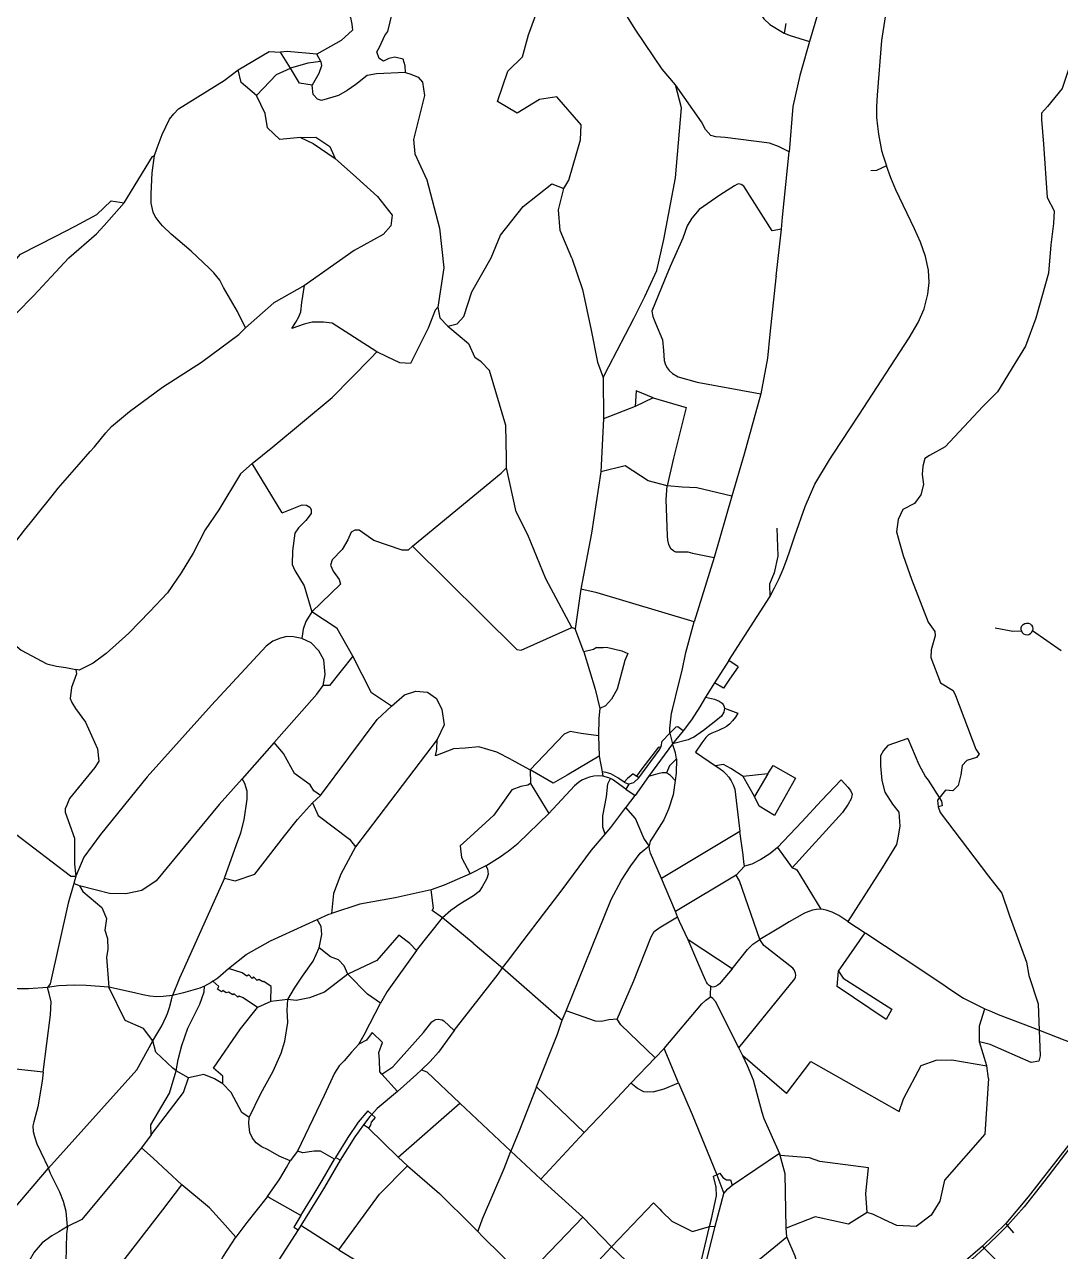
# Model space of a CAD drawing. Header units: inches. Extents: x 2740922 to 2751091, y 1249500 to 1259683.
# Drawn here: x 2746687 to 2747978, y 1255798 to 1257327 of the extents above; entities that cross this region are included whole.
import ezdxf

# ---------------------------------------------------------------- set-up
doc = ezdxf.new("R2010")
doc.units = ezdxf.units.IN
doc.header["$MEASUREMENT"] = 0

msp = doc.modelspace()

# ---------------------------------------------------------------- linework, layer by layer
for points in [[(2747903.7, 1257608.7), (2747902.9, 1257600.3), (2747898.8, 1257586.4), (2747890.8, 1257570.4), (2747871.2, 1257540.7), (2747833.2, 1257480.8), (2747826.2, 1257470.2), (2747801.3, 1257430.8), (2747787.7, 1257408.9), (2747779.5, 1257393.4), (2747773, 1257378.7), (2747766.9, 1257362.3), (2747760.1, 1257336.3), (2747755.2, 1257306.6), (2747749.8, 1257238.6), (2747749.1, 1257224.7), (2747749.3, 1257211)], [(2747162, 1257266.9), (2747161.7, 1257275.3), (2747158.9, 1257283.6), (2747148.5, 1257285.9), (2747141.4, 1257284.5), (2747134.4, 1257281.1), (2747129.1, 1257284.2), (2747126.4, 1257292.5), (2747129.4, 1257298.4), (2747136.2, 1257312.8), (2747140, 1257318), (2747145.8, 1257342.2), (2747143.8, 1257373), (2747138.4, 1257395.4), (2747137.1, 1257426.3), (2747139.9, 1257457.9), (2747134.3, 1257481.7), (2747116, 1257503.1), (2747067.3, 1257527.6)], [(2748066.2, 1257496.6), (2748059.1, 1257461.9), (2748054.1, 1257440.3), (2748045.6, 1257413.8), (2748030.1, 1257378.3), (2748016.5, 1257345.6), (2748012.8, 1257326.5), (2747997.3, 1257297.1), (2747980.5, 1257246.9), (2747962.1, 1257224.4), (2747954.8, 1257216.4), (2747955, 1257208.4), (2747957.5, 1257177.6)], [(2747359.5, 1257122.2), (2747365.4, 1257132.8), (2747380.3, 1257182.9), (2747381.1, 1257201.7), (2747350.5, 1257236.4), (2747329.2, 1257233.3), (2747301.1, 1257216.4), (2747276.8, 1257230.7), (2747289.5, 1257268.4), (2747307.8, 1257286.3), (2747315.5, 1257313.6), (2747345.8, 1257397), (2747342.6, 1257422.8), (2747333.7, 1257443.2), (2747334.8, 1257449.7), (2747343.3, 1257474.4), (2747354.2, 1257477.3), (2747357, 1257478.2)], [(2747498.6, 1257251.3), (2747481.9, 1257271.2), (2747449, 1257319.6), (2747422.6, 1257362.2), (2747399.2, 1257395.2), (2747376.5, 1257436.7), (2747361.4, 1257469.9), (2747357, 1257478.2)], [(2746987.9, 1257470.4), (2746997.9, 1257457.8), (2747005.5, 1257438.6), (2747016.2, 1257426.6), (2747028.6, 1257421.1), (2747054.5, 1257397.2), (2747073.9, 1257372.5), (2747093.6, 1257335.6), (2747095.1, 1257327.2), (2747095.9, 1257319.6), (2747081.8, 1257306.9), (2747051.3, 1257289.9)], [(2747713.7, 1257467), (2747704.4, 1257435.9), (2747679, 1257350.5), (2747665.8, 1257305.5)], [(2747595.5, 1257393.3), (2747594.4, 1257381.5), (2747594.4, 1257370), (2747596.2, 1257359.2), (2747598.4, 1257351.4), (2747601.5, 1257344), (2747608.6, 1257333.7), (2747616, 1257326.6), (2747634.1, 1257315.8)], [(2747636, 1257328), (2747634.1, 1257315.8)], [(2747634.1, 1257315.8), (2747641.5, 1257312.8), (2747665.8, 1257305.5)], [(2747665.8, 1257305.5), (2747655.2, 1257268.8), (2747653.5, 1257263), (2747644.9, 1257224.7), (2747640.3, 1257168.1)], [(2746953.3, 1257270.2), (2746991.9, 1257292.9), (2747006.1, 1257292)], [(2747051.3, 1257289.9), (2747014.4, 1257292.9), (2747006.1, 1257292)], [(2747018.5, 1257272.4), (2747006.1, 1257292)], [(2747056.4, 1257280.4), (2747051.3, 1257289.9)], [(2746976.2, 1257238), (2747001.1, 1257264.4), (2747018.5, 1257272.4)], [(2747056.4, 1257280.4), (2747040.1, 1257278.6), (2747018.5, 1257272.4)], [(2747045.6, 1257251.1), (2747029.9, 1257253.6), (2747018.5, 1257272.4)], [(2747056.4, 1257280.4), (2747057.3, 1257275.2), (2747053.9, 1257265.5), (2747045.6, 1257251.1)], [(2746879.1, 1257221.6), (2746936.1, 1257256.8), (2746953.3, 1257270.2)], [(2746976.2, 1257238), (2746957.3, 1257254.3), (2746953.3, 1257270.2)], [(2747162, 1257266.9), (2747125.7, 1257265.4), (2747114.1, 1257263.1), (2747100.2, 1257251.8), (2747089.3, 1257244.5), (2747078.5, 1257238.4), (2747057.3, 1257232), (2747052.3, 1257233.5), (2747046.9, 1257239.6), (2747045.6, 1257251.1)], [(2747162, 1257266.9), (2747168.7, 1257264.7), (2747177.8, 1257261), (2747183.2, 1257254.7), (2747185.5, 1257238.4), (2747171.8, 1257183.2), (2747173.8, 1257165.6), (2747188.6, 1257133.1), (2747204.5, 1257072.7), (2747209.9, 1257023.6), (2747202.1, 1256974.5)], [(2747408.3, 1256887), (2747415.6, 1256900.6), (2747446.6, 1256960.5), (2747460.3, 1256987.7), (2747475.2, 1257020.3), (2747484.2, 1257058.7), (2747498.7, 1257135.7), (2747506.2, 1257223), (2747498.6, 1257251.3)], [(2747640.3, 1257168.1), (2747626.9, 1257174.8), (2747615.6, 1257178.8), (2747560.5, 1257185.7), (2747548.9, 1257186.7), (2747542.5, 1257188.5), (2747535.9, 1257196), (2747530.9, 1257205.2), (2747498.6, 1257251.3)], [(2747030.9, 1257185.7), (2747005.2, 1257183.5), (2746989.9, 1257197.8), (2746987.2, 1257215.7), (2746976.2, 1257238)], [(2746849, 1257163.4), (2746852.4, 1257172.8), (2746858.7, 1257189.5), (2746867.8, 1257208.7), (2746873.2, 1257215.5), (2746879.1, 1257221.6)], [(2747749.3, 1257211), (2747750.3, 1257200.2), (2747751.5, 1257190), (2747755.2, 1257169.7), (2747757.4, 1257162.9), (2747761.5, 1257150.7)], [(2747030.9, 1257185.7), (2747050.2, 1257186.1), (2747067.6, 1257174.5), (2747074.3, 1257159.6)], [(2747030.9, 1257185.7), (2747046.8, 1257178.4), (2747074.3, 1257159.6)], [(2747631.8, 1257086.4), (2747640.3, 1257168.1)], [(2747957.5, 1257177.6), (2747961.7, 1257110.9), (2747970.8, 1257094.4), (2747969.6, 1257078.7), (2747966.6, 1257052.1), (2747963.5, 1257016.7), (2747947.6, 1256960.9), (2747935, 1256926), (2747921.6, 1256904.2), (2747900.1, 1256869), (2747881.8, 1256850.8), (2747834.9, 1256800.4), (2747815.2, 1256789.5), (2747809.3, 1256786), (2747806.8, 1256776.4), (2747806.1, 1256766.1), (2747807.6, 1256753.3), (2747804.5, 1256740.8), (2747796.3, 1256729.6), (2747782.1, 1256722.3), (2747776.2, 1256709.7), (2747774, 1256694.4), (2747778.2, 1256679.7), (2747782.5, 1256664.8), (2747792.7, 1256635.4), (2747813.6, 1256581.8), (2747822, 1256570.1), (2747822.2, 1256564.8), (2747817.2, 1256547.4), (2747816.9, 1256538), (2747829, 1256506.5), (2747844.8, 1256496.8), (2747847.8, 1256490.5), (2747873, 1256423.7), (2747877, 1256417.5), (2747873.9, 1256413.4), (2747861.8, 1256409.4), (2747855.9, 1256403.4), (2747854.1, 1256391.5), (2747851, 1256378.3), (2747844.2, 1256371.7), (2747835, 1256372.5), (2747825.3, 1256360.3), (2747826.2, 1256352)], [(2746811.2, 1257104.4), (2746846.6, 1257162.3), (2746849, 1257163.4)], [(2746962.7, 1256948.9), (2746952.4, 1256969), (2746935.2, 1256999.1), (2746930.4, 1257008.1), (2746923.2, 1257017.1), (2746917.3, 1257023.2), (2746894.7, 1257044.2), (2746870, 1257065.3), (2746858.9, 1257075.8), (2746855, 1257080.6), (2746849.8, 1257087.6), (2746847.3, 1257092.8), (2746845.1, 1257104), (2746845, 1257115.7), (2746846.2, 1257141.8), (2746849, 1257163.4)], [(2747074.3, 1257159.6), (2747100.9, 1257136.1), (2747126.9, 1257112.2), (2747145.5, 1257089.2), (2747143.8, 1257075.6), (2747134.2, 1257065.2), (2747098.2, 1257045.2), (2747036.1, 1257001.4)], [(2747616, 1256613.7), (2747622, 1256624.9), (2747627.6, 1256636.3), (2747632.7, 1256647.9), (2747637.5, 1256660), (2747641.7, 1256672.2), (2747645.6, 1256684.5), (2747647.5, 1256689.7), (2747660.1, 1256726), (2747672.4, 1256754), (2747690.5, 1256784.1), (2747695, 1256791.3), (2747727.3, 1256839.9), (2747789.7, 1256936.4), (2747800.9, 1256955.3), (2747808.7, 1256972.4), (2747813.2, 1256990.5), (2747814.9, 1257005.3), (2747813.8, 1257020.6), (2747810.3, 1257037.6), (2747804, 1257055.4), (2747796.5, 1257072.1), (2747773.3, 1257120.6), (2747766.8, 1257135.8), (2747761.5, 1257150.7)], [(2747761.5, 1257150.7), (2747749.2, 1257144.8), (2747742.2, 1257144.5)], [(2747214.6, 1256950.7), (2747226.6, 1256953.5), (2747234.7, 1256962.7), (2747244.7, 1256993.5), (2747268.9, 1257036), (2747280.3, 1257064.2), (2747308.8, 1257099.7), (2747344.6, 1257128.3), (2747359.5, 1257122.2)], [(2747369.2, 1257035.7), (2747354.9, 1257069.8), (2747352.9, 1257095.8), (2747359.5, 1257122.2)], [(2747630.7, 1257071.7), (2747619.2, 1257069.4), (2747583.9, 1257125.4), (2747580.6, 1257127.4), (2747577.2, 1257128), (2747574.9, 1257127.5), (2747572, 1257125.7), (2747553.8, 1257114), (2747528, 1257096.3), (2747519, 1257085.2), (2747513.3, 1257075.7), (2747507.6, 1257060.4), (2747492.1, 1257025.3), (2747485, 1257008.2), (2747468.9, 1256969.6), (2747470.2, 1256962.9), (2747473.6, 1256954.7), (2747482.5, 1256933.7), (2747483.6, 1256920.4), (2747484.4, 1256908), (2747486.1, 1256902.5), (2747488.1, 1256898.9), (2747490.8, 1256895.6), (2747494.9, 1256891.9), (2747501.8, 1256887.8), (2747525.5, 1256881), (2747605, 1256866.3)], [(2746557.3, 1256937.2), (2746573.2, 1256946.9), (2746601.4, 1256972.8), (2746624.3, 1256987.6), (2746649.1, 1257002.9), (2746682, 1257040.4), (2746725.9, 1257063), (2746750.1, 1257075.2), (2746777.3, 1257089.8), (2746795.1, 1257107), (2746811.2, 1257104.4)], [(2746582.4, 1256826.6), (2746584.9, 1256844.5), (2746587.6, 1256859.9), (2746589.9, 1256870.9), (2746593.4, 1256879.6), (2746598.5, 1256888), (2746639.1, 1256928.6), (2746676.6, 1256966.5), (2746698.7, 1256989), (2746720.2, 1257012.1), (2746742.4, 1257036), (2746776.9, 1257065.9), (2746786.5, 1257076.1), (2746811.2, 1257104.4)], [(2747630.7, 1257071.7), (2747631.8, 1257086.4)], [(2747624, 1257013.2), (2747630.7, 1257071.7)], [(2747369.2, 1257035.7), (2747382.5, 1256996.5), (2747393.5, 1256945.8), (2747401.4, 1256905.8), (2747408.3, 1256887)], [(2747624, 1257013.2), (2747623.8, 1257011), (2747616.2, 1256941), (2747613.1, 1256910.8), (2747605, 1256866.3)], [(2747036.1, 1257001.4), (2746997.9, 1256979.7), (2746962.7, 1256948.9)], [(2747126.1, 1256918.9), (2747070.5, 1256954.5), (2747059.9, 1256955.7), (2747045.8, 1256955.8), (2747035.5, 1256953.3), (2747020.3, 1256948), (2747025.3, 1256955.9), (2747029.2, 1256962.4), (2747031.4, 1256968.6), (2747032.9, 1256980.4), (2747036.1, 1257001.4)], [(2747202.1, 1256974.5), (2747198.8, 1256970.7), (2747190.4, 1256948.2), (2747168.4, 1256904.4), (2747155, 1256905.1), (2747139.2, 1256912.7), (2747126.1, 1256918.9)], [(2747202.1, 1256974.5), (2747204.8, 1256961.2), (2747214.6, 1256950.7)], [(2746795.4, 1256825.6), (2746818, 1256844.3), (2746859, 1256874.7), (2746907.6, 1256905.8), (2746954.3, 1256940.5)], [(2746954.3, 1256940.5), (2746962.7, 1256948.9)], [(2747214.6, 1256950.7), (2747240.4, 1256929), (2747248.5, 1256911.6)], [(2746970.9, 1256779.8), (2746996.4, 1256800.5), (2747070.6, 1256862), (2747118.7, 1256910.8), (2747126.1, 1256918.9)], [(2747288, 1256774.4), (2747287.9, 1256786.2), (2747287.1, 1256826.8), (2747266.5, 1256895.5), (2747256.3, 1256906.4), (2747248.5, 1256911.6)], [(2747408.3, 1256887), (2747409, 1256835.2)], [(2747470.7, 1256861.5), (2747449.4, 1256870), (2747448.3, 1256850.8)], [(2747470.7, 1256861.5), (2747448.3, 1256850.8)], [(2747470.7, 1256861.5), (2747511.7, 1256849.6)], [(2747605, 1256866.3), (2747584.2, 1256791.1)], [(2747448.3, 1256850.8), (2747409, 1256835.2)], [(2747511.7, 1256849.6), (2747496, 1256786.4), (2747488, 1256751.9)], [(2747409, 1256835.2), (2747405.4, 1256769.2)], [(2746755.3, 1256778.7), (2746768.9, 1256794.4), (2746774.4, 1256800.4), (2746788.3, 1256817.8)], [(2746788.3, 1256817.8), (2746795.4, 1256825.6)], [(2747584.2, 1256791.1), (2747568.9, 1256738.9)], [(2746701.3, 1256714.1), (2746721.4, 1256739.2), (2746729, 1256748.8), (2746755.3, 1256778.7)], [(2746970.9, 1256779.8), (2746956.4, 1256766.8), (2746929.1, 1256722.1), (2746912.2, 1256697.1), (2746897.3, 1256667.9), (2746882.2, 1256643.2), (2746865.1, 1256618.5), (2746843.2, 1256595.1), (2746817, 1256568.2), (2746789, 1256543), (2746772.6, 1256530.8), (2746755.3, 1256522), (2746751.1, 1256522.8)], [(2747008.1, 1256718.1), (2746970.9, 1256779.8)], [(2747170.9, 1256676.6), (2747281.4, 1256767.4), (2747288, 1256774.4)], [(2747371.3, 1256574.5), (2747369.2, 1256575.3), (2747337.1, 1256636), (2747314.4, 1256690.7), (2747300.1, 1256719.4), (2747288, 1256774.4)], [(2747405.4, 1256769.2), (2747393.7, 1256692.8), (2747380.6, 1256623)], [(2747488, 1256751.9), (2747464.4, 1256758.2), (2747435.9, 1256776.8), (2747405.4, 1256769.2)], [(2747486.8, 1256734.9), (2747488, 1256751.9)], [(2747568.9, 1256738.9), (2747525.2, 1256749.4), (2747506.7, 1256750.1), (2747488, 1256751.9)], [(2747568.9, 1256738.9), (2747546.9, 1256662.6)], [(2747008.1, 1256718.1), (2747033.2, 1256728.1), (2747038.4, 1256727.8), (2747042.8, 1256725.4)], [(2747042.8, 1256725.4), (2747044.5, 1256722.3), (2747044.5, 1256717.5), (2747037.8, 1256708.7), (2747028.6, 1256699.3), (2747024.2, 1256692.7), (2747021.1, 1256671), (2747020.8, 1256653.9), (2747023.9, 1256646.1), (2747035.5, 1256627)], [(2747495.9, 1256670.9), (2747493.2, 1256673), (2747491.4, 1256675.7), (2747490.3, 1256678.7), (2747489.1, 1256684), (2747488.5, 1256689.3), (2747486.8, 1256734.9)], [(2746661.5, 1256659.1), (2746667.3, 1256668.4), (2746676.2, 1256682.6), (2746687.2, 1256696.4), (2746694.6, 1256705.7), (2746701.3, 1256714.1)], [(2747170.9, 1256676.6), (2747165.2, 1256671.5), (2747157.8, 1256671.6), (2747122.7, 1256683.5), (2747104.3, 1256696.5), (2747098.8, 1256696.4), (2747094.1, 1256694.1), (2747090.3, 1256684.7), (2747083, 1256672.4), (2747070.5, 1256659.6), (2747068.5, 1256652.8), (2747071.7, 1256645.3), (2747079.4, 1256635.2), (2747081, 1256629.4), (2747045.1, 1256594.9)], [(2747624.7, 1256698.9), (2747626.3, 1256664.1), (2747621.4, 1256643.6), (2747615.6, 1256629.1), (2747616, 1256613.7)], [(2747170.9, 1256676.6), (2747300.9, 1256547.9), (2747306.2, 1256547.2), (2747369.2, 1256575.3), (2747371.3, 1256574.5)], [(2747495.9, 1256670.9), (2747498.6, 1256669.7), (2747502.3, 1256669.6), (2747506, 1256669.5), (2747509.9, 1256669.7), (2747513.9, 1256669.5), (2747519.8, 1256667.7), (2747546.9, 1256662.6)], [(2747546.9, 1256662.6), (2747522, 1256582.4)], [(2747035.5, 1256627), (2747045.1, 1256594.9)], [(2747380.6, 1256623), (2747373.4, 1256573.6), (2747371.3, 1256574.5)], [(2747522, 1256582.4), (2747401, 1256618.3), (2747380.6, 1256623)], [(2747565, 1256534.1), (2747616, 1256613.7)], [(2747045.1, 1256594.9), (2747037.7, 1256582.6), (2747034.5, 1256573.1), (2747032.9, 1256561.4)], [(2747096.2, 1256539.4), (2747076.6, 1256574.1), (2747045.1, 1256594.9)], [(2746654.4, 1256570.8), (2746656, 1256569.3), (2746682.8, 1256547.1), (2746714.9, 1256529.9), (2746726.8, 1256527), (2746738.5, 1256525.5), (2746751.1, 1256522.8)], [(2747384.1, 1256545.1), (2747373.4, 1256573.6), (2747371.3, 1256574.5)], [(2747502.8, 1256505.5), (2747506.9, 1256521.7), (2747511.6, 1256544.1), (2747522, 1256582.4)], [(2747896.9, 1256575), (2747919.2, 1256570.6), (2747929.7, 1256571.1)], [(2747929.7, 1256571.1), (2747929.3, 1256573.3), (2747929.6, 1256575.4), (2747930.5, 1256577.5), (2747932, 1256579.1), (2747933.9, 1256580.2)], [(2747929.7, 1256571.1), (2747930.8, 1256569.1), (2747932.5, 1256567.4), (2747934.6, 1256566.4), (2747936.9, 1256566.1), (2747939.2, 1256566.5), (2747941.2, 1256567.6), (2747942.8, 1256569.3), (2747943.8, 1256571.4)], [(2747933.9, 1256580.2), (2747936.2, 1256580.8), (2747938.5, 1256580.6), (2747940.7, 1256579.7), (2747942.5, 1256578.1), (2747943.6, 1256576), (2747944.1, 1256573.7), (2747943.8, 1256571.4)], [(2747943.8, 1256571.4), (2747979.5, 1256546.5)], [(2747032.9, 1256561.4), (2747022.2, 1256563.7), (2747014, 1256563.9), (2747006.1, 1256562.1), (2746996.7, 1256558.1), (2746988.4, 1256552), (2746920.3, 1256478.6), (2746840, 1256389.1), (2746781.9, 1256317.3), (2746761.2, 1256288.9), (2746751.2, 1256265.6)], [(2747059.2, 1256503), (2747061.9, 1256516.8), (2747060, 1256535), (2747054, 1256546.2), (2747044.2, 1256556), (2747032.9, 1256561.4)], [(2747096.2, 1256539.4), (2747067.1, 1256503.2), (2747059.2, 1256503)], [(2747144.7, 1256477.2), (2747119.5, 1256493.7), (2747096.2, 1256539.4)], [(2747400.2, 1256550.2), (2747396.4, 1256547.7), (2747384.1, 1256545.1)], [(2747384.1, 1256545.1), (2747398.6, 1256498.5), (2747404.1, 1256474.4)], [(2747400.2, 1256550.2), (2747408.3, 1256550.4), (2747412.4, 1256550.6), (2747431.7, 1256546.2), (2747439.2, 1256542.8)], [(2747439.2, 1256542.8), (2747435.2, 1256534.2), (2747425.8, 1256498.5), (2747418.9, 1256485.9), (2747411.2, 1256477.8), (2747404.1, 1256474.4)], [(2747565, 1256534.1), (2747547.2, 1256506.2)], [(2747576.6, 1256526.1), (2747565.9, 1256510.8), (2747558.4, 1256499.6), (2747547.2, 1256506.2)], [(2747576.6, 1256526.1), (2747565, 1256534.1)], [(2746751.1, 1256522.8), (2746752, 1256517.6), (2746745.7, 1256500.7), (2746744, 1256486.8), (2746746.1, 1256482), (2746750.5, 1256474.4), (2746763, 1256457.2), (2746777.9, 1256424), (2746779.8, 1256408.9), (2746774.6, 1256400.8), (2746743.2, 1256362.1), (2746739.7, 1256354), (2746737.7, 1256349.3), (2746737.6, 1256345), (2746749.3, 1256312.9), (2746749.3, 1256280.2), (2746751.2, 1256265.6)], [(2746998.3, 1256431.8), (2747051.4, 1256492), (2747059.2, 1256503)], [(2747144.7, 1256477.2), (2747160.6, 1256491.2), (2747174.7, 1256495.8), (2747189.3, 1256494.9), (2747200.8, 1256486.6), (2747207.4, 1256473), (2747210.1, 1256454.1), (2747201.5, 1256435.6)], [(2747491.6, 1256443.5), (2747491.5, 1256449.9), (2747493.5, 1256468.5), (2747494.7, 1256473.2), (2747502.8, 1256505.5)], [(2747547.2, 1256506.2), (2747536, 1256488.4)], [(2747536, 1256488.4), (2747528.7, 1256476.3), (2747518.4, 1256460.2), (2747508, 1256446.6)], [(2747536, 1256488.4), (2747547.2, 1256485.9), (2747553.2, 1256483.6), (2747556.6, 1256480.9), (2747559, 1256477.5), (2747559.8, 1256474.8)], [(2747056, 1256365.9), (2747126.6, 1256460.7), (2747144.7, 1256477.2)], [(2747404.1, 1256474.4), (2747403.2, 1256462.4), (2747402.7, 1256440.4)], [(2747559.8, 1256474.8), (2747558.7, 1256469.8), (2747555.9, 1256464.9), (2747548.8, 1256459), (2747533.3, 1256447.1), (2747521.1, 1256438.4), (2747518.7, 1256437.2), (2747514.4, 1256435.3), (2747494.8, 1256430.5)], [(2747559.8, 1256474.8), (2747576.1, 1256468.4), (2747573.2, 1256463.7), (2747569.6, 1256459), (2747566, 1256454.9), (2747562.3, 1256452), (2747559.4, 1256450.1), (2747555.6, 1256448.4), (2747552, 1256447), (2747543.8, 1256443.6), (2747539.9, 1256441.5), (2747536.4, 1256438.3), (2747531.4, 1256431.5), (2747523.3, 1256419.9)], [(2747508, 1256446.6), (2747501.6, 1256451.5), (2747498.9, 1256451.1), (2747491.6, 1256443.5)], [(2746998.3, 1256431.8), (2746958.3, 1256386.7)], [(2747056, 1256365.9), (2747047.8, 1256371.9), (2747043.3, 1256379.4), (2747023.7, 1256393.4), (2747009.8, 1256418.3), (2746998.3, 1256431.8)], [(2747201.5, 1256435.6), (2747099.7, 1256302.1)], [(2747293.8, 1256410.6), (2747275.8, 1256420.1), (2747253.6, 1256426.6), (2747236.4, 1256425), (2747222, 1256424.1), (2747199.5, 1256415.2), (2747201.1, 1256423.1), (2747201.5, 1256435.6)], [(2747402.7, 1256440.4), (2747380.8, 1256443.3), (2747367.4, 1256445.6), (2747359.7, 1256442.3), (2747317.2, 1256397.9)], [(2747402.7, 1256440.4), (2747403.4, 1256415)], [(2747480.6, 1256426.8), (2747482.1, 1256433.8), (2747491.6, 1256443.5)], [(2747491.6, 1256443.5), (2747494.8, 1256430.5)], [(2747508, 1256446.6), (2747494.8, 1256430.5)], [(2747788, 1256436.9), (2747763.4, 1256428.1), (2747757.7, 1256421.8), (2747754.3, 1256415.2), (2747754.2, 1256402.7), (2747755.9, 1256384.6), (2747759.5, 1256369.9), (2747769.1, 1256355.2), (2747776.8, 1256345), (2747778.4, 1256327.9), (2747775.9, 1256313.2), (2747774, 1256304.8), (2747756, 1256275.7), (2747713.2, 1256208.9)], [(2747788, 1256436.9), (2747802.1, 1256404.5), (2747810.2, 1256389), (2747813.5, 1256385.1), (2747830, 1256358.7), (2747831, 1256353), (2747826.2, 1256352)], [(2747451.5, 1256389.1), (2747450.3, 1256390), (2747457.2, 1256399.1), (2747477.6, 1256426.1), (2747480.6, 1256426.8)], [(2747451.5, 1256389.1), (2747452.8, 1256388.1), (2747478.3, 1256422.5), (2747480.6, 1256426.8)], [(2747494.8, 1256430.5), (2747465.1, 1256389.5)], [(2747499.9, 1256411.5), (2747498.6, 1256419.1), (2747494.8, 1256430.5)], [(2747523.3, 1256419.9), (2747548.5, 1256402.7)], [(2747293.8, 1256410.6), (2747317.2, 1256397.9)], [(2747403.4, 1256415), (2747363.6, 1256391.1), (2747346.2, 1256381.3), (2747317.2, 1256397.9)], [(2747403.4, 1256415), (2747407.1, 1256395.4)], [(2747499.9, 1256411.5), (2747491.2, 1256402.7), (2747487.4, 1256394.1)], [(2747499.9, 1256411.5), (2747499.4, 1256393.6), (2747498.2, 1256384.8)], [(2747567.7, 1256399.7), (2747558.3, 1256404.7), (2747548.5, 1256402.7)], [(2747548.5, 1256402.7), (2747553.2, 1256399.9), (2747557.5, 1256396.6), (2747561.5, 1256392.9), (2747564.9, 1256388.7), (2747568, 1256384.1), (2747570.5, 1256379.1), (2747572.4, 1256373.9), (2747578.8, 1256320.9)], [(2747613.5, 1256392.9), (2747620.3, 1256403.3), (2747648.3, 1256387.5), (2747621.9, 1256341), (2747602.8, 1256352.7), (2747597.2, 1256364.6)], [(2746958.3, 1256386.7), (2746929.5, 1256354.8), (2746851.2, 1256259.7), (2746833.3, 1256247.6), (2746813.4, 1256243.3), (2746792.9, 1256243.7), (2746776.6, 1256247.9), (2746755.4, 1256253.2)], [(2746936.3, 1256262.9), (2746951.3, 1256304.7), (2746956.6, 1256319.5), (2746960.8, 1256335.6), (2746964.8, 1256361.3), (2746964.5, 1256371.3), (2746961.9, 1256380.8), (2746958.3, 1256386.7)], [(2747317.2, 1256397.9), (2747318, 1256380.7)], [(2747408.1, 1256389.9), (2747402.5, 1256390.3), (2747396.9, 1256390), (2747391.4, 1256388.8), (2747386.6, 1256387.2), (2747382, 1256384.9), (2747377.8, 1256382.2), (2747372.6, 1256378.1), (2747340.5, 1256343.5)], [(2747407.1, 1256395.4), (2747408.1, 1256389.9)], [(2747434.4, 1256382.7), (2747426.8, 1256388), (2747418.1, 1256392.8), (2747412.2, 1256394.7), (2747407.1, 1256395.4)], [(2747410.8, 1256317.8), (2747407.9, 1256326.4), (2747407.9, 1256340.6), (2747412.7, 1256364.3), (2747414.4, 1256380.5), (2747417.4, 1256387)], [(2747417.4, 1256387), (2747415.3, 1256388), (2747408.1, 1256389.9)], [(2747436.8, 1256373.9), (2747419.9, 1256385.8), (2747417.4, 1256387)], [(2747446, 1256393), (2747443.4, 1256391), (2747438.9, 1256387.3), (2747434.4, 1256382.7)], [(2747451.5, 1256389.1), (2747452.8, 1256388.1), (2747446.2, 1256381.9), (2747440.5, 1256379.9)], [(2747446, 1256393), (2747450.3, 1256390), (2747451.5, 1256389.1)], [(2747465.1, 1256389.5), (2747448.1, 1256365.8)], [(2747487.4, 1256394.1), (2747482.1, 1256394.1), (2747476.4, 1256392.8), (2747465.1, 1256389.5)], [(2747498.2, 1256384.8), (2747492.4, 1256390.7), (2747487.4, 1256394.1)], [(2747583.1, 1256389.8), (2747567.7, 1256399.7)], [(2747613.5, 1256392.9), (2747583.1, 1256389.8)], [(2747597.2, 1256364.6), (2747583.1, 1256389.8)], [(2747613.5, 1256392.9), (2747597.2, 1256364.6)], [(2747318, 1256380.7), (2747314.4, 1256378.9), (2747305.6, 1256377.1), (2747294.4, 1256372.9), (2747272.1, 1256341.6), (2747242.5, 1256314.3), (2747230.1, 1256303.1), (2747232, 1256288.8), (2747242.8, 1256268.2)], [(2747318, 1256380.7), (2747340.5, 1256343.5)], [(2747434.4, 1256382.7), (2747440.5, 1256379.9)], [(2747440.5, 1256379.9), (2747436.8, 1256373.9)], [(2747436.8, 1256373.9), (2747448.1, 1256365.8)], [(2747498.2, 1256384.8), (2747495.5, 1256366.8), (2747489.8, 1256349), (2747483.9, 1256335.8), (2747475.5, 1256321.7), (2747470.3, 1256314.1), (2747466.8, 1256309), (2747465.9, 1256303.2)], [(2747704.9, 1256385.4), (2747680.5, 1256359.6), (2747656, 1256333), (2747625.7, 1256301.3)], [(2747704.9, 1256385.4), (2747713.4, 1256376.5), (2747716.9, 1256372.2), (2747718.7, 1256367.4), (2747717.6, 1256361.9), (2747714, 1256355.3), (2747706.9, 1256344.8), (2747643.8, 1256275.9)], [(2746936.3, 1256262.9), (2746949.8, 1256259.7), (2746974.3, 1256268), (2747011.3, 1256315.8), (2747027.5, 1256335.9), (2747045.9, 1256356.8)], [(2747056, 1256365.9), (2747045.9, 1256356.8)], [(2747045.9, 1256356.8), (2747053.1, 1256341.2), (2747092, 1256311.4), (2747099.7, 1256302.1)], [(2747436.8, 1256351), (2747437.5, 1256351.8), (2747448.1, 1256365.8)], [(2747262.3, 1256278.1), (2747280.2, 1256289.4), (2747286.4, 1256293.9), (2747289.9, 1256296.4), (2747302.6, 1256306.4), (2747340.5, 1256343.5)], [(2747410.8, 1256317.8), (2747417.8, 1256325.9), (2747436.8, 1256351)], [(2747465.9, 1256303.2), (2747458.9, 1256312.6), (2747448.7, 1256337.4), (2747436.8, 1256351)], [(2747826.2, 1256352), (2747828.7, 1256344.6), (2747888.7, 1256265.3), (2747905.2, 1256244.3), (2747914.5, 1256217.4), (2747936.3, 1256158.2), (2747938.9, 1256141.5), (2747950.8, 1256106.2), (2747951.5, 1256084.1), (2747953.1, 1256041.6), (2747951.3, 1256034.8), (2747941.9, 1256033.4), (2747890.8, 1256055.6), (2747877.7, 1256058.9)], [(2746744.2, 1256265.3), (2746676, 1256317.8), (2746671.9, 1256318.1), (2746660.6, 1256313.9), (2746645.7, 1256313.1)], [(2747283.1, 1256151.3), (2747289.2, 1256159.2), (2747308.7, 1256184.9), (2747334, 1256218.1), (2747356, 1256246.9), (2747393.7, 1256297.8), (2747410.8, 1256317.8)], [(2747578.8, 1256320.9), (2747530.9, 1256292.4), (2747481.3, 1256262.7)], [(2747584.4, 1256277.7), (2747583.9, 1256283.1), (2747582.9, 1256291.9), (2747578.8, 1256320.9)], [(2747099.7, 1256302.1), (2747081.2, 1256267.8), (2747072.4, 1256244), (2747069.8, 1256219)], [(2747362.1, 1256097.6), (2747418.3, 1256236.5), (2747431.1, 1256260.5), (2747442.7, 1256278.4), (2747450, 1256287.8), (2747454.7, 1256293.9), (2747459.7, 1256298.1), (2747465.9, 1256303.2)], [(2747481.3, 1256262.7), (2747467.4, 1256294.2), (2747466.2, 1256299.2), (2747465.9, 1256303.2)], [(2747625.7, 1256301.3), (2747616.1, 1256293.2), (2747605.1, 1256286.1), (2747593.8, 1256280.3), (2747584.4, 1256277.7)], [(2747625.7, 1256301.3), (2747643.8, 1256275.9)], [(2746744.2, 1256265.3), (2746751.2, 1256265.6)], [(2746751.2, 1256265.6), (2746748.4, 1256256.2)], [(2747242.8, 1256268.2), (2747210, 1256254.4), (2747194, 1256248.3)], [(2747262.3, 1256278.1), (2747264.3, 1256274.6), (2747265, 1256268.1), (2747263.5, 1256262.4), (2747257.4, 1256252.2), (2747253.8, 1256246.5), (2747246.9, 1256240.9), (2747229.9, 1256230.5), (2747218.3, 1256222.7), (2747208.2, 1256213.6)], [(2747262.3, 1256278.1), (2747242.8, 1256268.2)], [(2747574.2, 1256266.5), (2747498.5, 1256221.4)], [(2747584.4, 1256277.7), (2747574.2, 1256266.5)], [(2747603.7, 1256186.7), (2747578.3, 1256259.7), (2747574.2, 1256266.5)], [(2747643.8, 1256275.9), (2747647.7, 1256274.6), (2747649.8, 1256273.1), (2747663.7, 1256251), (2747679.7, 1256224.2)], [(2746748.4, 1256256.2), (2746741.3, 1256231.8), (2746719, 1256131.2), (2746715.7, 1256126.6)], [(2746755.4, 1256253.2), (2746748.4, 1256256.2)], [(2746755.4, 1256253.2), (2746759.7, 1256246.4), (2746783.5, 1256226.5), (2746789.1, 1256212.8), (2746787.2, 1256198), (2746790.4, 1256187.9), (2746790.8, 1256174.1), (2746789.1, 1256164.4), (2746792.1, 1256127)], [(2746936.3, 1256262.9), (2746886.6, 1256152), (2746880.4, 1256138.3)], [(2747194, 1256248.3), (2747148.9, 1256238.5)], [(2747208.2, 1256213.6), (2747195.4, 1256222.6), (2747197, 1256225.5), (2747194, 1256248.3)], [(2747498.5, 1256221.4), (2747481.3, 1256262.7)], [(2747148.9, 1256238.5), (2747105.1, 1256230.7), (2747069.8, 1256219)], [(2747052, 1256211.6), (2747066.6, 1256217.9), (2747069.8, 1256219)], [(2747501.2, 1256214.7), (2747498.5, 1256221.4)], [(2747679.7, 1256224.2), (2747674.3, 1256224), (2747669.3, 1256223), (2747664.8, 1256221.4), (2747659.2, 1256219.5), (2747640.3, 1256208.4), (2747631.6, 1256203.3), (2747623.2, 1256198.3), (2747603.7, 1256186.7)], [(2747713.2, 1256208.9), (2747702.2, 1256216.4), (2747693.8, 1256220.5), (2747686.4, 1256223), (2747682.8, 1256223.9), (2747679.7, 1256224.2)], [(2746941.4, 1256150.3), (2746963.3, 1256167.6), (2746993.8, 1256184.8), (2747052, 1256211.6)], [(2747054.3, 1256176.3), (2747057.8, 1256192.9), (2747057, 1256202.7), (2747052, 1256211.6)], [(2747175.7, 1256172.7), (2747208.2, 1256213.6)], [(2747246.2, 1256182.1), (2747208.2, 1256213.6)], [(2747425.9, 1256087.4), (2747446.2, 1256134.3), (2747468.4, 1256190), (2747471.9, 1256196.4), (2747478, 1256201), (2747501.2, 1256214.7)], [(2747514.2, 1256186.2), (2747503.7, 1256208.8), (2747501.2, 1256214.7)], [(2747713.2, 1256208.9), (2747734.9, 1256194.9), (2747736.6, 1256193.8)], [(2747175.7, 1256172.7), (2747167.3, 1256181.4), (2747153.7, 1256191.8), (2747126.1, 1256160.2), (2747090.1, 1256143.5)], [(2747701.9, 1256146.9), (2747734.9, 1256194.9), (2747736.6, 1256193.8)], [(2747736.6, 1256193.8), (2747738.2, 1256192.8), (2747801.8, 1256150.7), (2747807.4, 1256147), (2747831.8, 1256130.7), (2747840.7, 1256124.6), (2747857.7, 1256113.2), (2747884.2, 1256100.1)], [(2747015.1, 1256111.9), (2747023.5, 1256125.8), (2747033.5, 1256140.9), (2747046.7, 1256159.3), (2747054.3, 1256176.3)], [(2747090.1, 1256143.5), (2747085.4, 1256153.7), (2747078.3, 1256161.1), (2747068.5, 1256164.9), (2747054.3, 1256176.3)], [(2747175.7, 1256172.7), (2747139.1, 1256121.9), (2747130.8, 1256107.1)], [(2747246.2, 1256182.1), (2747283.1, 1256151.3)], [(2747569, 1256149.8), (2747514.2, 1256186.2)], [(2747542.6, 1256127.8), (2747540.5, 1256129.2), (2747538.6, 1256131.2), (2747537.1, 1256133.5), (2747535.8, 1256135.9), (2747526.2, 1256157.8), (2747514.2, 1256186.2)], [(2747569, 1256149.8), (2747588.5, 1256174.1), (2747595, 1256180.6), (2747603.7, 1256186.7)], [(2747577.6, 1256051.3), (2747647.3, 1256137.3), (2747648.1, 1256139.6), (2747648.4, 1256142), (2747648.2, 1256144.4), (2747647.5, 1256146.7), (2747646.4, 1256148.8), (2747644.8, 1256150.6), (2747608.7, 1256178.9), (2747603.7, 1256186.7)], [(2746922.5, 1256135.1), (2746923.2, 1256135.5), (2746927.9, 1256138.9), (2746941.4, 1256150.3)], [(2746994.3, 1256109.3), (2746994.5, 1256127.9), (2746985.3, 1256134.3), (2746984.2, 1256133.6), (2746979.1, 1256136.5), (2746977.1, 1256135.6), (2746972.5, 1256139.8), (2746970.7, 1256138), (2746966.8, 1256142.3), (2746964.3, 1256140.7), (2746958.4, 1256144.9), (2746941.4, 1256150.3)], [(2747090.1, 1256143.5), (2747061, 1256120.7), (2747042.2, 1256113.7), (2747025.6, 1256110.5), (2747015.1, 1256111.9)], [(2747130.8, 1256107.1), (2747114.8, 1256118.2), (2747090.1, 1256143.5)], [(2747222.8, 1256073), (2747277.3, 1256143.5), (2747283.1, 1256151.3)], [(2747283.1, 1256151.3), (2747357.2, 1256085.9)], [(2747569, 1256149.8), (2747555.6, 1256133.6), (2747553.6, 1256131.3), (2747551.2, 1256129.4), (2747548.4, 1256128), (2747545.6, 1256127.3), (2747542.6, 1256127.8)], [(2747701.9, 1256146.9), (2747707.6, 1256138.3), (2747768.4, 1256099.7), (2747761.3, 1256087), (2747700, 1256128), (2747701.9, 1256146.9)], [(2746715.7, 1256126.6), (2746692, 1256125), (2746678.9, 1256125.2), (2746639.9, 1256127), (2746586.4, 1256132.5)], [(2746792.1, 1256127), (2746763.9, 1256129.2), (2746749.5, 1256129.7), (2746729.6, 1256128.8), (2746715.7, 1256126.6)], [(2746719.6, 1256092.6), (2746720.1, 1256108.8), (2746717.8, 1256119.1), (2746715.7, 1256126.6)], [(2746871.5, 1256116.7), (2746859.8, 1256115.3), (2746852.1, 1256115), (2746843.2, 1256115.9), (2746834.5, 1256117.7), (2746824.3, 1256120.1), (2746792.1, 1256127)], [(2746847.1, 1256060.1), (2746835.2, 1256075.6), (2746812.4, 1256085.5), (2746792.1, 1256127)], [(2746880.4, 1256138.3), (2746871.5, 1256116.7)], [(2746911.3, 1256128.4), (2746905.5, 1256125.7), (2746885.4, 1256120), (2746871.5, 1256116.7)], [(2746876.2, 1256023), (2746878.8, 1256036.8), (2746883, 1256054.5), (2746890.7, 1256076), (2746898.1, 1256091.1), (2746905.7, 1256106), (2746911.2, 1256121.4), (2746911.3, 1256128.4)], [(2746922.5, 1256135.1), (2746921.8, 1256134.6), (2746919.6, 1256133), (2746911.3, 1256128.4)], [(2746977.6, 1256101.8), (2746959.8, 1256114), (2746954.5, 1256116), (2746952.9, 1256114.7), (2746948.4, 1256118.7), (2746946.6, 1256117.6), (2746941.2, 1256120.8), (2746938.5, 1256119.9), (2746934.3, 1256123.1), (2746932.7, 1256121.2), (2746927.7, 1256124.5), (2746929.4, 1256127.8), (2746921.8, 1256134.6), (2746922.5, 1256135.1)], [(2747542.4, 1256115.2), (2747542.4, 1256118), (2747542.6, 1256127.8)], [(2746847.1, 1256060.1), (2746858.2, 1256079.1), (2746864.1, 1256091.5), (2746865.5, 1256094.4), (2746867.6, 1256101.8), (2746870.3, 1256111.4), (2746871.5, 1256116.7)], [(2746967, 1255964.6), (2746981.5, 1255994.4), (2746997, 1256022.5), (2747006.8, 1256044.7), (2747011.6, 1256059.7), (2747015.5, 1256083), (2747014.5, 1256098.5), (2747015.1, 1256111.9)], [(2747015.1, 1256111.9), (2746994.3, 1256109.3)], [(2747484.3, 1256050.8), (2747531.5, 1256106.3), (2747536.5, 1256110.9), (2747542.4, 1256115.2)], [(2747577.6, 1256051.3), (2747548.6, 1256109.1), (2747545.2, 1256112.8), (2747542.4, 1256115.2)], [(2746934.1, 1256006.5), (2746934.1, 1256010.9), (2746934.2, 1256016.3), (2746922.7, 1256026), (2746956.1, 1256075.1), (2746977.6, 1256101.8)], [(2746994.3, 1256109.3), (2746977.6, 1256101.8)], [(2747103.7, 1256055.9), (2747110.6, 1256067.5), (2747117.4, 1256081.3), (2747130.8, 1256107.1)], [(2747357.2, 1256085.9), (2747362.1, 1256097.6)], [(2747406.3, 1256084.5), (2747398.9, 1256084.8), (2747362.1, 1256097.6)], [(2747877.7, 1256058.9), (2747877.6, 1256078.9), (2747884.2, 1256100.1)], [(2747884.2, 1256100.1), (2747892.3, 1256096.7), (2747901, 1256093.1)], [(2746710.4, 1256021.1), (2746719.6, 1256092.6)], [(2747132.5, 1256018.5), (2747146.2, 1256027.7), (2747184.6, 1256070.6), (2747194.8, 1256083.7), (2747197.2, 1256085.6), (2747200, 1256086.8), (2747203, 1256087.2), (2747205.4, 1256087), (2747207.6, 1256086.3), (2747209.7, 1256085.1), (2747222.8, 1256073)], [(2747325.3, 1256003), (2747351.4, 1256068.4), (2747357.2, 1256085.9)], [(2747425.9, 1256087.4), (2747415.5, 1256086.3), (2747406.3, 1256084.5)], [(2747473.3, 1256039.2), (2747430.5, 1256080.1), (2747425.9, 1256087.4)], [(2747901, 1256093.1), (2747943.4, 1256077), (2747993.6, 1256057.5), (2748035.3, 1256041.9), (2748074.9, 1256027.1)], [(2747132.5, 1256018.5), (2747129.9, 1256021.4), (2747129.7, 1256036.1), (2747128.8, 1256045.6), (2747133.5, 1256058.1), (2747120.4, 1256070.4), (2747113.5, 1256061.2), (2747103.7, 1256055.9)], [(2747222.8, 1256073), (2747203.2, 1256046.2), (2747192.7, 1256034.5), (2747182, 1256023.9)], [(2746716.9, 1255901.4), (2746827.2, 1256024.1), (2746847.1, 1256060.1)], [(2746876.2, 1256023), (2746871.8, 1256026.1), (2746850.6, 1256046.3), (2746847.1, 1256060.1)], [(2747103.7, 1256055.9), (2747094.6, 1256046.1), (2747085.4, 1256035.3), (2747079.3, 1256029.1), (2747073.4, 1256020), (2747060.6, 1255992.1), (2747027.4, 1255922.9)], [(2747473.3, 1256039.2), (2747484.3, 1256050.8)], [(2747502.5, 1256008), (2747484.3, 1256050.8)], [(2747582.6, 1256041.7), (2747577.6, 1256051.3)], [(2747886.5, 1256029.2), (2747877.7, 1256058.9)], [(2747473.3, 1256039.2), (2747442.8, 1256007.5)], [(2747636.9, 1255994.7), (2747582.6, 1256041.7)], [(2747628.8, 1255918.7), (2747628.4, 1255920.3), (2747609, 1255963), (2747606.5, 1255970.8), (2747596, 1256011.2), (2747588.3, 1256029), (2747582.6, 1256041.7)], [(2747636.9, 1255994.7), (2747667.2, 1256034.3), (2747777.2, 1255972.3), (2747782.9, 1255988.1), (2747804.7, 1256029.4), (2747823.5, 1256036), (2747843.1, 1256036.6), (2747886.5, 1256029.2)], [(2746710.4, 1256021.1), (2746676.1, 1256024.9), (2746652.1, 1256016.5), (2746637.9, 1256007.3), (2746624.9, 1255994.9), (2746597.1, 1255962.7), (2746569.4, 1255918.6), (2746542, 1255862.9), (2746523.4, 1255817.5), (2746526, 1255813.7)], [(2746710.4, 1256021.1), (2746709, 1256010.1)], [(2746845, 1255943.2), (2746844.7, 1255955.7), (2746867.6, 1255994.9), (2746876.2, 1256023)], [(2746891.3, 1256014.1), (2746876.2, 1256023)], [(2747151.9, 1255997), (2747175.7, 1256018.2), (2747182, 1256023.9)], [(2747182, 1256023.9), (2747188.4, 1256021.7), (2747229.7, 1255982.6)], [(2747888.7, 1256013.3), (2747886.5, 1256029.2)], [(2746709, 1256010.1), (2746703.6, 1255977.9), (2746698.5, 1255959.3)], [(2746845, 1255943.2), (2746885.1, 1255995.8), (2746891.3, 1256014.1)], [(2746934.1, 1256006.5), (2746923.9, 1256012.9), (2746910.4, 1256018.3), (2746891.3, 1256014.1)], [(2746967, 1255964.6), (2746958, 1255970.8), (2746944.6, 1255995.8), (2746934.1, 1256006.5)], [(2747132.5, 1256018.5), (2747151.9, 1255997)], [(2747442.8, 1256007.5), (2747420.4, 1255983.3), (2747384.7, 1255946.2)], [(2747470.8, 1255996.5), (2747464.1, 1255996.3), (2747459.1, 1255996.7), (2747451.2, 1256000.7), (2747442.8, 1256007.5)], [(2747470.8, 1255996.5), (2747484.4, 1256000.4), (2747502.5, 1256008)], [(2747502.5, 1256008), (2747519.2, 1255968.6), (2747550.2, 1255893.4)], [(2747888.7, 1256013.3), (2747884.2, 1255944.1), (2747833.9, 1255886.8), (2747827.9, 1255860.3), (2747817.4, 1255843), (2747798.7, 1255828.8), (2747774.6, 1255830), (2747758.9, 1255837.3), (2747745.5, 1255843.9), (2747737.5, 1255846.1)], [(2748078, 1256012.7), (2748073.7, 1256011), (2748064, 1256005.3), (2748050.3, 1255993.9), (2748033.2, 1255977.1), (2748003.1, 1255942.9), (2747990.3, 1255926.8), (2747957.7, 1255884.4), (2747947.1, 1255870.7), (2747933.1, 1255853.3), (2747912.3, 1255830.1), (2747911.4, 1255831.2)], [(2747151.9, 1255997), (2747126.8, 1255976), (2747120, 1255968.5)], [(2747325.3, 1256003), (2747303.9, 1255948.8), (2747293.3, 1255922.6)], [(2747325.3, 1256003), (2747384.7, 1255946.2)], [(2747120, 1255968.5), (2747114.9, 1255973.2), (2747102.9, 1255958.8), (2747090.1, 1255939.7), (2747074.9, 1255914.8), (2747074.2, 1255913.8)], [(2747153, 1255915.4), (2747229.7, 1255982.6)], [(2747229.7, 1255982.6), (2747293.3, 1255922.6)], [(2746698.5, 1255959.3), (2746697.5, 1255954.2), (2746697.8, 1255947.3), (2746699.3, 1255941), (2746702.5, 1255931.7), (2746707.4, 1255921.6), (2746716.9, 1255901.4)], [(2747018.4, 1255910.7), (2747004.4, 1255916.6), (2746990.6, 1255924.4), (2746981.9, 1255928.5), (2746975.8, 1255933.1), (2746971.1, 1255938.9), (2746967.8, 1255946.2), (2746966.8, 1255957.2), (2746967, 1255964.6)], [(2747120, 1255968.5), (2747117.6, 1255965.9), (2747109.5, 1255955.5)], [(2747120, 1255968.5), (2747124.3, 1255964.7), (2747119.2, 1255958.7), (2747118.2, 1255955.1), (2747115.7, 1255951.2)], [(2746845, 1255943.2), (2746832.9, 1255926.8)], [(2747109.5, 1255955.5), (2747098.9, 1255940.8), (2747080.7, 1255911.4)], [(2747115.7, 1255951.2), (2747109.5, 1255955.5)], [(2747115.7, 1255951.2), (2747153, 1255915.4)], [(2747384.7, 1255946.2), (2747330.6, 1255887.7)], [(2747992.1, 1255934.7), (2747988.5, 1255930.1), (2747938.1, 1255865.9), (2747910.4, 1255832.4), (2747911.4, 1255831.2)], [(2746832.9, 1255926.8), (2746758.7, 1255837.7), (2746740.7, 1255829)], [(2746883, 1255880.8), (2746847.4, 1255914.2), (2746832.9, 1255926.8)], [(2747027.4, 1255922.9), (2747018.4, 1255910.7)], [(2747074.2, 1255913.8), (2747073.6, 1255912.7), (2747055.9, 1255922.9), (2747048.1, 1255922.7), (2747033.9, 1255920.5), (2747027.4, 1255922.9)], [(2747031.5, 1255842.6), (2747045.8, 1255865.6), (2747058.3, 1255886), (2747073.6, 1255912.7), (2747074.2, 1255913.8)], [(2747080.7, 1255911.4), (2747074.9, 1255914.8), (2747074.2, 1255913.8)], [(2747153, 1255915.4), (2747158.8, 1255910), (2747164.6, 1255904.5)], [(2747252.1, 1255822.8), (2747255.4, 1255831.5), (2747257.9, 1255838.4), (2747285, 1255901.1), (2747293.3, 1255922.6)], [(2747293.3, 1255922.6), (2747330.6, 1255887.7)], [(2747569, 1255880.4), (2747628.4, 1255920.3), (2747628.8, 1255918.7)], [(2747636.7, 1255826.8), (2747635.1, 1255894.3), (2747629.2, 1255917.2), (2747628.8, 1255918.7)], [(2747737.5, 1255846.1), (2747736, 1255869.8), (2747739, 1255901.9), (2747678.6, 1255909.7), (2747665.6, 1255914.5), (2747629.2, 1255917.2), (2747628.8, 1255918.7)], [(2746615.2, 1255773.7), (2746645.2, 1255817.5), (2746716.9, 1255901.4)], [(2746740.7, 1255829), (2746738.8, 1255847.7), (2746735.6, 1255860), (2746731.2, 1255871.6), (2746719.4, 1255894.7), (2746716.9, 1255901.4)], [(2746990, 1255866.2), (2747005.5, 1255888.2), (2747013.6, 1255902.2), (2747018.4, 1255910.7)], [(2747080.7, 1255911.4), (2747060.9, 1255877.9), (2747056.5, 1255870.6), (2747031.4, 1255829.9)], [(2747078.7, 1255799.9), (2747129.5, 1255869), (2747164.6, 1255904.5)], [(2747164.6, 1255904.5), (2747204.2, 1255869.8), (2747245.6, 1255829.4), (2747252.1, 1255822.8)], [(2747382.9, 1255840.6), (2747330.6, 1255887.7)], [(2747541.1, 1255828.7), (2747543.4, 1255838.4), (2747549.7, 1255867.1), (2747549.2, 1255877.7), (2747546, 1255891.4), (2747550.2, 1255893.4)], [(2747550.2, 1255893.4), (2747553.9, 1255895.2), (2747557.6, 1255890.1), (2747562.3, 1255887.2), (2747567, 1255886.9), (2747569, 1255880.4)], [(2747550.2, 1255893.4), (2747558.9, 1255870)], [(2746759.8, 1255732.6), (2746802.4, 1255776.1), (2746859.5, 1255849.8), (2746883, 1255880.8)], [(2746950.3, 1255815.4), (2746933.7, 1255834.1), (2746917.7, 1255852.2), (2746883, 1255880.8)], [(2746990, 1255866.2), (2746975.3, 1255848.1), (2746964.1, 1255833.8), (2746950.3, 1255815.4)], [(2747031.5, 1255842.6), (2746992.4, 1255864.7), (2746990, 1255866.2)], [(2747548.2, 1255829.4), (2747558.9, 1255870)], [(2747558.9, 1255870), (2747563.6, 1255876), (2747569, 1255880.4)], [(2747418.6, 1255803.6), (2747471.1, 1255858.2), (2747478.9, 1255850.3), (2747481.5, 1255847.4), (2747494, 1255835.3), (2747519.6, 1255822.7), (2747541.1, 1255828.7)], [(2747031.5, 1255842.6), (2747022.7, 1255828.1)], [(2747311.5, 1255766.2), (2747382.9, 1255840.6)], [(2747382.9, 1255840.6), (2747418.6, 1255803.6)], [(2747737.5, 1255846.1), (2747714.2, 1255831.9), (2747672.7, 1255841.1), (2747636.7, 1255826.8)], [(2746740.7, 1255829), (2746729.9, 1255822.3), (2746721, 1255817.4), (2746709.2, 1255808.3), (2746699.1, 1255796.7), (2746693, 1255786), (2746655.1, 1255708.1)], [(2746740.7, 1255829), (2746739.6, 1255819.6), (2746738.4, 1255784.7), (2746738.5, 1255775.4), (2746739.6, 1255769.3), (2746741.4, 1255763.3), (2746743.4, 1255758.5), (2746745.9, 1255753.9), (2746748.8, 1255749.6), (2746754.6, 1255740)], [(2747028, 1255824.9), (2747004.1, 1255787.3)], [(2747022.7, 1255828.1), (2747028, 1255824.9)], [(2747031.4, 1255829.9), (2747028, 1255824.9)], [(2747078.7, 1255799.9), (2747031.4, 1255829.9)], [(2747300.1, 1255775.1), (2747260, 1255814.3), (2747258.4, 1255815.9), (2747252.1, 1255822.8)], [(2747513.2, 1255745.4), (2747518.2, 1255748.5), (2747522, 1255752.1), (2747524, 1255757), (2747541.1, 1255828.7)], [(2747531, 1255742.8), (2747529.7, 1255747.8), (2747529.8, 1255755), (2747531.1, 1255760.8), (2747548.2, 1255829.4)], [(2747541.1, 1255828.7), (2747548.2, 1255829.4)], [(2747637.4, 1255815.8), (2747636.7, 1255826.8)], [(2747911.4, 1255831.2), (2747910.4, 1255832.4), (2747881.2, 1255804.2), (2747882.4, 1255803.1)], [(2747911.4, 1255831.2), (2747912.3, 1255830.1), (2747899.7, 1255817.4), (2747883.5, 1255801.9), (2747882.4, 1255803.1)], [(2747920.2, 1255821), (2747912.3, 1255830.1), (2747911.4, 1255831.2)], [(2746811.7, 1255612.3), (2746824.7, 1255629.5), (2746840.3, 1255647.9), (2746852.9, 1255662.3), (2746871.4, 1255684.7), (2746885, 1255705.6), (2746900.5, 1255727.5), (2746914.2, 1255750.9), (2746922.9, 1255769.5), (2746934.2, 1255790.5), (2746950.3, 1255815.4)], [(2747545.3, 1255740.3), (2747637.4, 1255815.8)], [(2747545.3, 1255740.3), (2747578.7, 1255715.1), (2747586.3, 1255710.6), (2747592.8, 1255708.9), (2747599.9, 1255707.4), (2747607.5, 1255707.8), (2747617.5, 1255709.5), (2747622.3, 1255711.3), (2747625.2, 1255713.7), (2747647.9, 1255753.3), (2747650.2, 1255759.9), (2747651.3, 1255766.7), (2747651.5, 1255773.8), (2747650.2, 1255783.2), (2747647.8, 1255791.7), (2747637.4, 1255815.8)], [(2747078.7, 1255799.9), (2747123.2, 1255772.4)], [(2747357.9, 1255737.8), (2747418.6, 1255803.6)], [(2747456.2, 1255767.6), (2747418.6, 1255803.6)], [(2747882.4, 1255803.1), (2747881.2, 1255804.2), (2747854.2, 1255781), (2747799.1, 1255742.8), (2747800.1, 1255741.6)], [(2747882.4, 1255803.1), (2747883.5, 1255801.9), (2747868.6, 1255788.5), (2747853.5, 1255776.4), (2747824.9, 1255755.7), (2747801.1, 1255740.5), (2747800.1, 1255741.6)], [(2747951.3, 1255734.1), (2747883.5, 1255801.9), (2747882.4, 1255803.1)]]:
    msp.add_lwpolyline(points)

doc.saveas('drawing.dxf')
